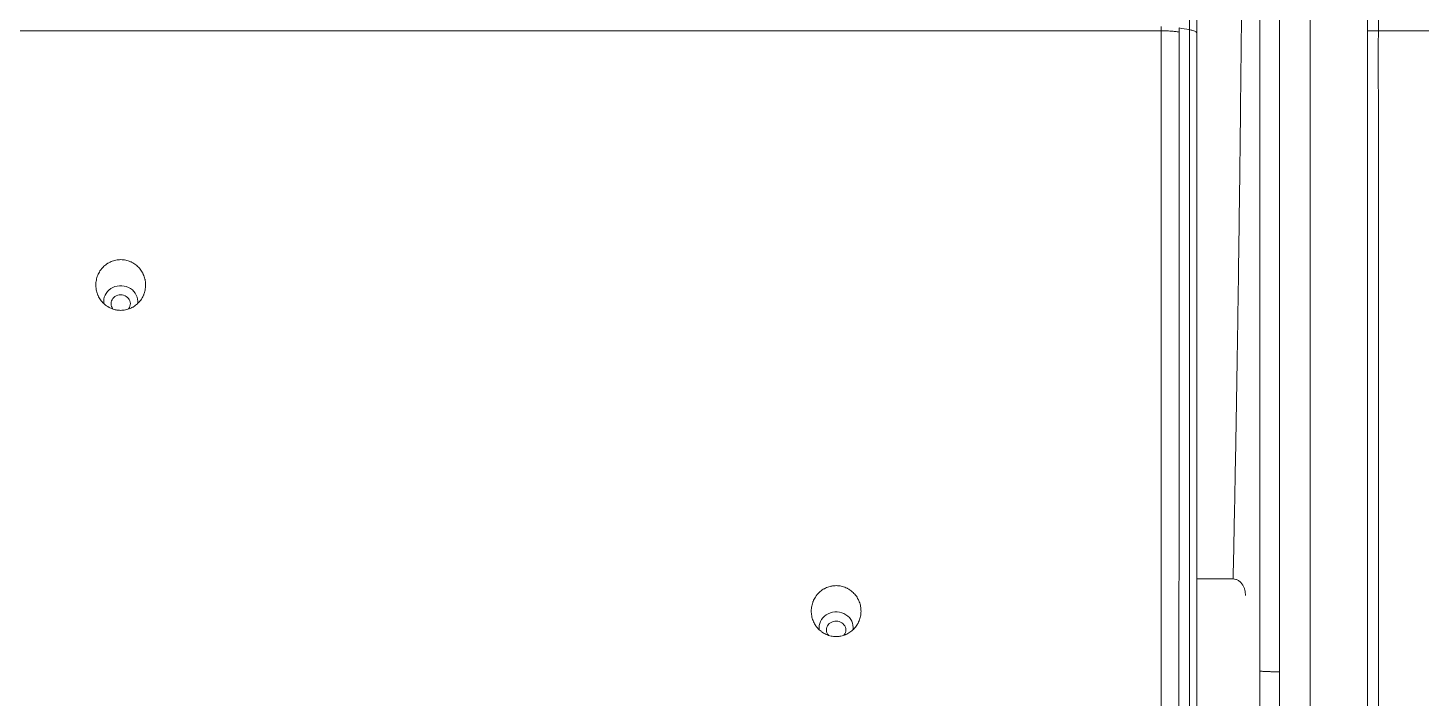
# Model space of a CAD drawing. Header units: millimetres. Extents: x 70151 to 230897, y 35202 to 113211.
# Drawn here: x 173188.3 to 173244.1, y 76652.2 to 76679 of the extents above; entities that cross this region are included whole.
import ezdxf

# ---------------------------------------------------------------- set-up
doc = ezdxf.new("R2010")
doc.units = ezdxf.units.MM
doc.header["$LTSCALE"] = 50
doc.layers.add('2-con', color=2, linetype='Continuous')
doc.layers.add('mark-B', color=2, linetype='Continuous', lineweight=20)

# ---------------------------------------------------------------- blocks, each defined once
blk = doc.blocks.new('무풍1way 일반')
at = {"layer": 'mark-B'}
blk.add_line((-442.132, -439.242), (-440.678, -439.242), dxfattribs=at)
blk.add_line((-442.132, -439.242), (-440.678, -439.242), dxfattribs=at)
for centre, major_axis, start_param, end_param in [((-426.253, -437.3), (-0.681, 0), 6.121197, 6.283185), ((-426.253, -437.3), (-0.681, 0), 0, 3.287283), ((-426.253, -437.203), (0.387, 0), 2.50895, 6.283185), ((-426.253, -437.203), (0.387, 0), 0, 0.657572), ((-397.635, -450.344), (-0.681, 0), 0, 3.289247), ((-397.635, -450.344), (-0.681, 0), 6.147509, 6.283185), ((-397.635, -450.247), (0.387, 0), 2.532313, 6.283185), ((-397.635, -450.247), (0.387, 0), 0, 0.614383)]:
    blk.add_ellipse(centre, major_axis=major_axis, ratio=0.913545, start_param=start_param, end_param=end_param, dxfattribs=at)
for points, knots in [([(-447.943, -461.163), (-447.941, -460.664), (-447.94, -460.165), (-447.941, -459.167), (-447.942, -458.669), (-447.945, -457.671), (-447.946, -457.172), (-447.948, -456.173), (-447.948, -455.674), (-447.951, -453.178), (-447.95, -451.18), (-447.949, -448.182), (-447.948, -447.183), (-447.947, -445.183), (-447.946, -442.183), (-447.946, -439.182), (-447.946, -433.175), (-447.946, -429.168), (-447.946, -423.152), (-447.946, -421.146), (-447.946, -418.135), (-447.946, -417.131), (-447.946, -415.123), (-447.946, -414.119), (-447.946, -413.115)], [0, 0, 0, 0, 0.03125, 0.03125, 0.0625, 0.0625, 0.09375, 0.09375, 0.125, 0.125, 0.25, 0.25, 0.3125, 0.3125, 0.375, 0.5, 0.5, 0.75, 0.75, 0.875, 0.875, 0.9375, 0.9375, 1, 1, 1, 1]), ([(-447.943, -461.163), (-447.941, -460.664), (-447.94, -460.165), (-447.941, -459.167), (-447.942, -458.669), (-447.945, -457.671), (-447.946, -457.172), (-447.948, -456.173), (-447.948, -455.674), (-447.951, -453.178), (-447.95, -451.18), (-447.949, -448.182), (-447.948, -447.183), (-447.947, -445.183), (-447.946, -442.183), (-447.946, -439.182), (-447.946, -433.175), (-447.946, -429.168), (-447.946, -423.152), (-447.946, -421.146), (-447.946, -418.135), (-447.946, -417.131), (-447.946, -415.123), (-447.946, -414.119), (-447.946, -413.115)], [0, 0, 0, 0, 0.03125, 0.03125, 0.0625, 0.0625, 0.09375, 0.09375, 0.125, 0.125, 0.25, 0.25, 0.3125, 0.3125, 0.375, 0.5, 0.5, 0.75, 0.75, 0.875, 0.875, 0.9375, 0.9375, 1, 1, 1, 1]), ([(-447.509, -413.108), (-447.509, -413.359), (-447.509, -413.611), (-447.509, -414.113), (-447.509, -414.866), (-447.509, -415.619), (-447.509, -417.125), (-447.509, -418.129), (-447.509, -421.139), (-447.509, -423.145), (-447.509, -429.161), (-447.509, -433.169), (-447.51, -439.175), (-447.51, -442.177), (-447.511, -445.177), (-447.512, -447.176), (-447.513, -448.176), (-447.514, -451.174), (-447.515, -453.172), (-447.512, -455.668), (-447.511, -456.167), (-447.509, -457.165), (-447.508, -457.664), (-447.506, -458.662), (-447.504, -459.161), (-447.504, -460.159), (-447.504, -460.657), (-447.506, -461.156)], [0, 0, 0, 0, 0.015625, 0.015625, 0.03125, 0.0625, 0.0625, 0.125, 0.125, 0.25, 0.25, 0.5, 0.5, 0.625, 0.6875, 0.6875, 0.75, 0.75, 0.875, 0.875, 0.90625, 0.90625, 0.9375, 0.9375, 0.96875, 0.96875, 1, 1, 1, 1]), ([(-447.509, -413.108), (-447.509, -413.359), (-447.509, -413.611), (-447.509, -414.113), (-447.509, -414.866), (-447.509, -415.619), (-447.509, -417.125), (-447.509, -418.129), (-447.509, -421.139), (-447.509, -423.145), (-447.509, -429.161), (-447.509, -433.169), (-447.51, -439.175), (-447.51, -442.177), (-447.511, -445.177), (-447.512, -447.176), (-447.513, -448.176), (-447.514, -451.174), (-447.515, -453.172), (-447.512, -455.668), (-447.511, -456.167), (-447.509, -457.165), (-447.508, -457.664), (-447.506, -458.662), (-447.504, -459.161), (-447.504, -460.159), (-447.504, -460.657), (-447.506, -461.156)], [0, 0, 0, 0, 0.015625, 0.015625, 0.03125, 0.0625, 0.0625, 0.125, 0.125, 0.25, 0.25, 0.5, 0.5, 0.625, 0.6875, 0.6875, 0.75, 0.75, 0.875, 0.875, 0.90625, 0.90625, 0.9375, 0.9375, 0.96875, 0.96875, 1, 1, 1, 1]), ([(-445.215, -488.316), (-445.215, -487.577), (-445.215, -486.837), (-445.215, -485.354), (-445.215, -484.612), (-445.215, -482.385), (-445.215, -480.897), (-445.215, -477.917), (-445.215, -475.677), (-445.215, -473.432), (-445.215, -471.934), (-445.215, -471.184), (-445.215, -468.933), (-445.215, -467.431), (-445.215, -465.174), (-445.215, -464.421), (-445.215, -462.914), (-445.215, -462.16), (-445.215, -460.652), (-445.215, -459.897), (-445.215, -458.387), (-445.215, -457.632), (-445.215, -455.367), (-445.215, -453.856), (-445.215, -450.834), (-445.215, -449.322), (-445.215, -446.297), (-445.215, -444.784), (-445.215, -440.244), (-445.215, -437.215), (-445.215, -431.154), (-445.215, -428.121), (-445.215, -423.569), (-445.215, -422.051), (-445.215, -419.774), (-445.215, -419.015), (-445.215, -417.496), (-445.215, -416.736), (-445.215, -415.977)], [0, 0, 0, 0, 0.03125, 0.03125, 0.0625, 0.0625, 0.125, 0.125, 0.1875, 0.21875, 0.21875, 0.25, 0.25, 0.3125, 0.3125, 0.34375, 0.34375, 0.375, 0.375, 0.40625, 0.40625, 0.4375, 0.4375, 0.5, 0.5, 0.5625, 0.5625, 0.625, 0.625, 0.75, 0.75, 0.875, 0.875, 0.9375, 0.9375, 0.96875, 0.96875, 1, 1, 1, 1]), ([(-445.215, -488.316), (-445.215, -487.577), (-445.215, -486.837), (-445.215, -485.354), (-445.215, -484.612), (-445.215, -482.385), (-445.215, -480.897), (-445.215, -477.917), (-445.215, -475.677), (-445.215, -473.432), (-445.215, -471.934), (-445.215, -471.184), (-445.215, -468.933), (-445.215, -467.431), (-445.215, -465.174), (-445.215, -464.421), (-445.215, -462.914), (-445.215, -462.16), (-445.215, -460.652), (-445.215, -459.897), (-445.215, -458.387), (-445.215, -457.632), (-445.215, -455.367), (-445.215, -453.856), (-445.215, -450.834), (-445.215, -449.322), (-445.215, -446.297), (-445.215, -444.784), (-445.215, -440.244), (-445.215, -437.215), (-445.215, -431.154), (-445.215, -428.121), (-445.215, -423.569), (-445.215, -422.051), (-445.215, -419.774), (-445.215, -419.015), (-445.215, -417.496), (-445.215, -416.736), (-445.215, -415.977)], [0, 0, 0, 0, 0.03125, 0.03125, 0.0625, 0.0625, 0.125, 0.125, 0.1875, 0.21875, 0.21875, 0.25, 0.25, 0.3125, 0.3125, 0.34375, 0.34375, 0.375, 0.375, 0.40625, 0.40625, 0.4375, 0.4375, 0.5, 0.5, 0.5625, 0.5625, 0.625, 0.625, 0.75, 0.75, 0.875, 0.875, 0.9375, 0.9375, 0.96875, 0.96875, 1, 1, 1, 1]), ([(-443.993, -435.528), (-443.993, -432.242), (-443.993, -428.954), (-443.993, -424.018), (-443.993, -422.373), (-443.993, -419.903), (-443.993, -419.08), (-443.993, -417.433), (-443.993, -416.61), (-443.993, -415.786)], [0, 0, 0, 0, 0.5, 0.5, 0.75, 0.75, 0.875, 0.875, 1, 1, 1, 1]), ([(-443.993, -435.528), (-443.993, -432.242), (-443.993, -428.954), (-443.993, -424.018), (-443.993, -422.373), (-443.993, -419.903), (-443.993, -419.08), (-443.993, -417.433), (-443.993, -416.61), (-443.993, -415.786)], [0, 0, 0, 0, 0.5, 0.5, 0.75, 0.75, 0.875, 0.875, 1, 1, 1, 1]), ([(-443.206, -435.562), (-443.206, -432.51), (-443.206, -429.455), (-443.206, -424.87), (-443.206, -423.341), (-443.206, -421.048), (-443.206, -420.283), (-443.206, -418.753), (-443.206, -417.988), (-443.206, -417.223)], [0, 0, 0, 0, 0.5, 0.5, 0.75, 0.75, 0.875, 0.875, 1, 1, 1, 1]), ([(-443.206, -435.562), (-443.206, -432.51), (-443.206, -429.455), (-443.206, -424.87), (-443.206, -423.341), (-443.206, -421.048), (-443.206, -420.283), (-443.206, -418.753), (-443.206, -417.988), (-443.206, -417.223)], [0, 0, 0, 0, 0.5, 0.5, 0.75, 0.75, 0.875, 0.875, 1, 1, 1, 1]), ([(-440.383, -426.34), (-440.383, -432.166), (-440.384, -437.984), (-440.385, -446.7), (-440.385, -449.603), (-440.385, -453.956), (-440.385, -455.406), (-440.385, -457.581), (-440.385, -458.668), (-440.385, -459.755), (-440.385, -460.479), (-440.385, -460.841), (-440.385, -461.204)], [0, 0, 0, 0, 0.5, 0.5, 0.75, 0.75, 0.875, 0.875, 0.9375, 0.96875, 0.96875, 1, 1, 1, 1]), ([(-439.969, -461.11), (-439.969, -458.225), (-439.969, -455.338), (-439.969, -449.561), (-439.969, -446.67), (-439.968, -437.993), (-439.967, -432.201), (-439.967, -426.402)], [0, 0, 0, 0, 0.25, 0.25, 0.5, 0.5, 1, 1, 1, 1]), ([(-439.257, -426.445), (-439.257, -432.246), (-439.258, -438.039), (-439.259, -446.719), (-439.259, -449.61), (-439.259, -455.389), (-439.259, -458.277), (-439.259, -461.162)], [0, 0, 0, 0, 0.5, 0.5, 0.75, 0.75, 1, 1, 1, 1]), ([(-440.678, -435.572), (-440.678, -435.539), (-440.678, -435.469), (-440.678, -435.38), (-440.678, -435.328), (-440.678, -435.307), (-440.678, -435.296), (-440.678, -435.264), (-440.678, -435.242), (-440.678, -435.176), (-440.678, -435.13), (-440.678, -435.06), (-440.678, -435.037), (-440.678, -434.989), (-440.678, -434.965), (-440.678, -434.921), (-440.678, -434.901), (-440.678, -434.881)], [0, 0, 0, 0, 0.184715, 0.36943, 0.415609, 0.415609, 0.461788, 0.461788, 0.554146, 0.554146, 0.738861, 0.738861, 0.831218, 0.831218, 0.923576, 0.923576, 1, 1, 1, 1]), ([(-443.993, -435.528), (-443.987, -435.528), (-443.977, -435.528), (-443.961, -435.528), (-443.945, -435.528), (-443.929, -435.528), (-443.913, -435.528), (-443.897, -435.528), (-443.881, -435.529), (-443.865, -435.529), (-443.849, -435.529), (-443.834, -435.529), (-443.818, -435.53), (-443.802, -435.53), (-443.787, -435.53), (-443.772, -435.53), (-443.756, -435.531), (-443.741, -435.531), (-443.726, -435.531), (-443.711, -435.531), (-443.696, -435.532), (-443.663, -435.532), (-443.613, -435.534), (-443.548, -435.536), (-443.487, -435.538), (-443.432, -435.54), (-443.382, -435.542), (-443.339, -435.545), (-443.299, -435.547), (-443.274, -435.549), (-443.26, -435.551), (-443.254, -435.552), (-443.248, -435.552), (-443.242, -435.553), (-443.236, -435.554), (-443.23, -435.555), (-443.225, -435.556), (-443.22, -435.556), (-443.216, -435.557), (-443.212, -435.558), (-443.209, -435.56), (-443.207, -435.561), (-443.207, -435.561), (-443.206, -435.562)], [0, 0, 0, 0, 0.012213, 0.024456, 0.036729, 0.049032, 0.061366, 0.073731, 0.086126, 0.098552, 0.111009, 0.123497, 0.136016, 0.148567, 0.161149, 0.173762, 0.186407, 0.199083, 0.211792, 0.224532, 0.237304, 0.250109, 0.310197, 0.3719, 0.435228, 0.500189, 0.558009, 0.618953, 0.683027, 0.750234, 0.764194, 0.779031, 0.794742, 0.811329, 0.828791, 0.847129, 0.866341, 0.886429, 0.907393, 0.929232, 0.951946, 0.975535, 1, 1, 1, 1]), ([(-443.993, -488.316), (-443.993, -486.152), (-443.993, -483.982), (-443.993, -480.718), (-443.993, -479.629), (-443.993, -477.447), (-443.993, -476.354), (-443.993, -473.073), (-443.993, -470.881), (-443.993, -467.584), (-443.993, -466.484), (-443.993, -464.832), (-443.993, -464.281), (-443.993, -463.179), (-443.993, -462.627), (-443.993, -460.972), (-443.993, -459.868), (-443.993, -457.659), (-443.993, -456.554), (-443.993, -453.239), (-443.993, -451.028), (-443.993, -446.603), (-443.993, -444.39), (-443.993, -439.96), (-443.993, -437.744), (-443.993, -435.528)], [0, 0, 0, 0, 0.125, 0.125, 0.1875, 0.1875, 0.25, 0.25, 0.375, 0.375, 0.4375, 0.4375, 0.46875, 0.46875, 0.5, 0.5, 0.5625, 0.5625, 0.625, 0.625, 0.75, 0.75, 0.875, 0.875, 1, 1, 1, 1]), ([(-443.993, -435.528), (-443.987, -435.528), (-443.977, -435.528), (-443.961, -435.528), (-443.945, -435.528), (-443.929, -435.528), (-443.913, -435.528), (-443.897, -435.528), (-443.881, -435.529), (-443.865, -435.529), (-443.849, -435.529), (-443.834, -435.529), (-443.818, -435.53), (-443.802, -435.53), (-443.787, -435.53), (-443.772, -435.53), (-443.756, -435.531), (-443.741, -435.531), (-443.726, -435.531), (-443.711, -435.531), (-443.696, -435.532), (-443.663, -435.532), (-443.613, -435.534), (-443.548, -435.536), (-443.487, -435.538), (-443.432, -435.54), (-443.382, -435.542), (-443.339, -435.545), (-443.299, -435.547), (-443.274, -435.549), (-443.26, -435.551), (-443.254, -435.552), (-443.248, -435.552), (-443.242, -435.553), (-443.236, -435.554), (-443.23, -435.555), (-443.225, -435.556), (-443.22, -435.556), (-443.216, -435.557), (-443.212, -435.558), (-443.209, -435.56), (-443.207, -435.561), (-443.207, -435.561), (-443.206, -435.562)], [0, 0, 0, 0, 0.012213, 0.024456, 0.036729, 0.049032, 0.061366, 0.073731, 0.086126, 0.098552, 0.111009, 0.123497, 0.136016, 0.148567, 0.161149, 0.173762, 0.186407, 0.199083, 0.211792, 0.224532, 0.237304, 0.250109, 0.310197, 0.3719, 0.435228, 0.500189, 0.558009, 0.618953, 0.683027, 0.750234, 0.764194, 0.779031, 0.794742, 0.811329, 0.828791, 0.847129, 0.866341, 0.886429, 0.907393, 0.929232, 0.951946, 0.975535, 1, 1, 1, 1]), ([(-443.993, -488.316), (-443.993, -486.152), (-443.993, -483.982), (-443.993, -480.718), (-443.993, -479.629), (-443.993, -477.447), (-443.993, -476.354), (-443.993, -473.073), (-443.993, -470.881), (-443.993, -467.584), (-443.993, -466.484), (-443.993, -464.832), (-443.993, -464.281), (-443.993, -463.179), (-443.993, -462.627), (-443.993, -460.972), (-443.993, -459.868), (-443.993, -457.659), (-443.993, -456.554), (-443.993, -453.239), (-443.993, -451.028), (-443.993, -446.603), (-443.993, -444.39), (-443.993, -439.96), (-443.993, -437.744), (-443.993, -435.528)], [0, 0, 0, 0, 0.125, 0.125, 0.1875, 0.1875, 0.25, 0.25, 0.375, 0.375, 0.4375, 0.4375, 0.46875, 0.46875, 0.5, 0.5, 0.5625, 0.5625, 0.625, 0.625, 0.75, 0.75, 0.875, 0.875, 1, 1, 1, 1]), ([(-443.207, -435.562), (-443.207, -439.993), (-443.207, -444.421), (-443.207, -451.054), (-443.207, -453.265), (-443.206, -456.578), (-443.206, -457.682), (-443.207, -459.89), (-443.207, -460.994), (-443.207, -462.648), (-443.207, -463.199), (-443.207, -464.301), (-443.207, -464.851), (-443.207, -466.502), (-443.207, -467.602), (-443.207, -470.896), (-443.207, -473.087), (-443.207, -476.366), (-443.207, -477.458), (-443.207, -479.638), (-443.207, -480.727), (-443.207, -483.988), (-443.207, -486.155), (-443.207, -488.316)], [0, 0, 0, 0, 0.25, 0.25, 0.375, 0.375, 0.4375, 0.4375, 0.5, 0.5, 0.53125, 0.53125, 0.5625, 0.5625, 0.625, 0.625, 0.75, 0.75, 0.8125, 0.8125, 0.875, 0.875, 1, 1, 1, 1]), ([(-443.207, -435.562), (-443.207, -439.993), (-443.207, -444.421), (-443.207, -451.054), (-443.207, -453.265), (-443.206, -456.578), (-443.206, -457.682), (-443.207, -459.89), (-443.207, -460.994), (-443.207, -462.648), (-443.207, -463.199), (-443.207, -464.301), (-443.207, -464.851), (-443.207, -466.502), (-443.207, -467.602), (-443.207, -470.896), (-443.207, -473.087), (-443.207, -476.366), (-443.207, -477.458), (-443.207, -479.638), (-443.207, -480.727), (-443.207, -483.988), (-443.207, -486.155), (-443.207, -488.316)], [0, 0, 0, 0, 0.25, 0.25, 0.375, 0.375, 0.4375, 0.4375, 0.5, 0.5, 0.53125, 0.53125, 0.5625, 0.5625, 0.625, 0.625, 0.75, 0.75, 0.8125, 0.8125, 0.875, 0.875, 1, 1, 1, 1]), ([(-440.679, -444.366), (-440.679, -444.282), (-440.679, -444.198), (-440.679, -443.888), (-440.679, -443.661), (-440.679, -442.528), (-440.678, -441.621), (-440.678, -439), (-440.678, -437.286), (-440.678, -435.572)], [0, 0, 0, 0, 0.028565, 0.028565, 0.105898, 0.105898, 0.415231, 0.415231, 1, 1, 1, 1]), ([(-427.246, -437.897), (-427.243, -437.831), (-427.223, -437.702), (-427.18, -437.579), (-427.146, -437.505), (-427.138, -437.49), (-427.123, -437.46), (-427.099, -437.417), (-427.054, -437.349), (-427.014, -437.297), (-426.981, -437.26), (-426.97, -437.248), (-426.947, -437.225), (-426.935, -437.213), (-426.874, -437.156), (-426.822, -437.116), (-426.738, -437.065), (-426.709, -437.049), (-426.664, -437.027), (-426.649, -437.02), (-426.618, -437.007), (-426.603, -437.001), (-426.525, -436.973), (-426.461, -436.956), (-426.379, -436.944), (-426.363, -436.942), (-426.329, -436.939), (-426.313, -436.938), (-426.263, -436.936), (-426.23, -436.936), (-426.131, -436.942), (-426.065, -436.952), (-425.936, -436.987), (-425.874, -437.01), (-425.786, -437.055), (-425.757, -437.071), (-425.715, -437.098), (-425.701, -437.107), (-425.674, -437.126), (-425.661, -437.136), (-425.596, -437.187), (-425.548, -437.232), (-425.495, -437.295), (-425.484, -437.308), (-425.464, -437.334), (-425.454, -437.347), (-425.426, -437.388), (-425.408, -437.416), (-425.36, -437.501), (-425.333, -437.561), (-425.291, -437.686), (-425.276, -437.75), (-425.263, -437.847), (-425.26, -437.879), (-425.257, -437.945), (-425.258, -437.978), (-425.263, -438.077), (-425.273, -438.141), (-425.296, -438.236), (-425.305, -438.268), (-425.322, -438.314), (-425.328, -438.33), (-425.34, -438.36), (-425.347, -438.375), (-425.381, -438.45), (-425.414, -438.506), (-425.462, -438.573), (-425.472, -438.586), (-425.493, -438.612), (-425.503, -438.625), (-425.536, -438.662), (-425.559, -438.685), (-425.631, -438.752), (-425.683, -438.792), (-425.754, -438.836), (-425.768, -438.844), (-425.798, -438.86), (-425.842, -438.883), (-425.918, -438.915), (-425.981, -438.935), (-426.029, -438.947), (-426.045, -438.951), (-426.078, -438.957), (-426.094, -438.96), (-426.177, -438.972), (-426.243, -438.975), (-426.342, -438.969), (-426.375, -438.966), (-426.441, -438.955), (-426.474, -438.948), (-426.569, -438.922), (-426.631, -438.899), (-426.705, -438.862), (-426.72, -438.854), (-426.749, -438.837), (-426.792, -438.812), (-426.859, -438.764), (-426.909, -438.721), (-426.956, -438.676), (-426.979, -438.651), (-427.044, -438.576), (-427.081, -438.522), (-427.122, -438.451), (-427.13, -438.437), (-427.144, -438.407), (-427.152, -438.392), (-427.172, -438.347), (-427.184, -438.316), (-427.215, -438.223), (-427.23, -438.16), (-427.243, -438.062), (-427.246, -438.029), (-427.248, -437.963), (-427.248, -437.93), (-427.246, -437.897)], [0, 0, 0, 0, 0.03125, 0.0625, 0.0625, 0.070313, 0.070313, 0.078125, 0.09375, 0.109375, 0.109375, 0.117188, 0.117188, 0.125, 0.125, 0.15625, 0.15625, 0.171875, 0.171875, 0.179688, 0.179688, 0.1875, 0.1875, 0.21875, 0.21875, 0.226563, 0.226563, 0.234375, 0.234375, 0.25, 0.25, 0.28125, 0.28125, 0.3125, 0.3125, 0.328125, 0.328125, 0.335938, 0.335938, 0.34375, 0.34375, 0.375, 0.375, 0.382813, 0.382813, 0.390625, 0.390625, 0.40625, 0.40625, 0.4375, 0.4375, 0.46875, 0.46875, 0.484375, 0.484375, 0.5, 0.5, 0.53125, 0.53125, 0.546875, 0.546875, 0.554688, 0.554688, 0.5625, 0.5625, 0.59375, 0.59375, 0.601563, 0.601563, 0.609375, 0.609375, 0.625, 0.625, 0.65625, 0.65625, 0.664063, 0.664063, 0.671875, 0.6875, 0.703125, 0.703125, 0.710938, 0.710938, 0.71875, 0.71875, 0.75, 0.75, 0.765625, 0.765625, 0.78125, 0.78125, 0.8125, 0.8125, 0.820313, 0.820313, 0.828125, 0.84375, 0.859375, 0.859375, 0.875, 0.875, 0.90625, 0.90625, 0.914063, 0.914063, 0.921875, 0.921875, 0.9375, 0.9375, 0.96875, 0.96875, 0.984375, 0.984375, 1, 1, 1, 1]), ([(-442.627, -438.574), (-442.628, -438.613), (-442.625, -438.651), (-442.616, -438.726), (-442.608, -438.764), (-442.594, -438.819), (-442.588, -438.838), (-442.576, -438.874), (-442.569, -438.892), (-442.546, -438.945), (-442.529, -438.978), (-442.498, -439.027), (-442.486, -439.043), (-442.463, -439.073), (-442.438, -439.102), (-442.41, -439.128), (-442.381, -439.153), (-442.365, -439.164), (-442.317, -439.196), (-442.283, -439.213), (-442.209, -439.236), (-442.171, -439.242), (-442.132, -439.242)], [0, 0, 0, 0, 0.125, 0.125, 0.25, 0.25, 0.3125, 0.3125, 0.375, 0.375, 0.5, 0.5, 0.5625, 0.5625, 0.625, 0.6875, 0.6875, 0.75, 0.75, 0.875, 0.875, 1, 1, 1, 1]), ([(-442.627, -438.574), (-442.628, -438.613), (-442.625, -438.651), (-442.616, -438.726), (-442.608, -438.764), (-442.594, -438.819), (-442.588, -438.838), (-442.576, -438.874), (-442.569, -438.892), (-442.546, -438.945), (-442.529, -438.978), (-442.498, -439.027), (-442.486, -439.043), (-442.463, -439.073), (-442.438, -439.102), (-442.41, -439.128), (-442.381, -439.153), (-442.365, -439.164), (-442.317, -439.196), (-442.283, -439.213), (-442.209, -439.236), (-442.171, -439.242), (-442.132, -439.242)], [0, 0, 0, 0, 0.125, 0.125, 0.25, 0.25, 0.3125, 0.3125, 0.375, 0.375, 0.5, 0.5, 0.5625, 0.5625, 0.625, 0.6875, 0.6875, 0.75, 0.75, 0.875, 0.875, 1, 1, 1, 1]), ([(-442.132, -439.242), (-442.153, -440.171), (-442.173, -441.134), (-442.212, -443.126), (-442.231, -444.154), (-442.268, -446.277), (-442.286, -447.371), (-442.308, -448.78), (-442.313, -449.064), (-442.319, -449.493), (-442.321, -449.637), (-442.325, -449.925), (-442.336, -450.646), (-442.346, -451.376), (-442.371, -453.143), (-442.386, -454.342), (-442.415, -456.78), (-442.429, -458.02), (-442.456, -460.539), (-442.469, -461.819), (-442.493, -464.42), (-442.505, -465.741), (-442.515, -467.083)], [0, 0, 0, 0, 0.125, 0.125, 0.25, 0.25, 0.375, 0.375, 0.40625, 0.40625, 0.421875, 0.421875, 0.4375, 0.5, 0.5, 0.625, 0.625, 0.75, 0.75, 0.875, 0.875, 1, 1, 1, 1]), ([(-442.132, -439.242), (-442.153, -440.171), (-442.173, -441.134), (-442.212, -443.126), (-442.231, -444.154), (-442.268, -446.277), (-442.286, -447.371), (-442.308, -448.78), (-442.313, -449.064), (-442.319, -449.493), (-442.321, -449.637), (-442.325, -449.925), (-442.336, -450.646), (-442.346, -451.376), (-442.371, -453.143), (-442.386, -454.342), (-442.415, -456.78), (-442.429, -458.02), (-442.456, -460.539), (-442.469, -461.819), (-442.493, -464.42), (-442.505, -465.741), (-442.515, -467.083)], [0, 0, 0, 0, 0.125, 0.125, 0.25, 0.25, 0.375, 0.375, 0.40625, 0.40625, 0.421875, 0.421875, 0.4375, 0.5, 0.5, 0.625, 0.625, 0.75, 0.75, 0.875, 0.875, 1, 1, 1, 1]), ([(-440.679, -446.558), (-440.679, -447.769), (-440.679, -448.98), (-440.679, -451.401), (-440.679, -452.611), (-440.679, -455.031), (-440.679, -456.241), (-440.679, -458.054), (-440.679, -458.659), (-440.679, -459.566), (-440.679, -459.868), (-440.679, -460.472), (-440.679, -460.774), (-440.679, -461.076)], [0, 0, 0, 0, 0.25, 0.25, 0.5, 0.5, 0.75, 0.75, 0.875, 0.875, 0.9375, 0.9375, 1, 1, 1, 1]), ([(-398.629, -450.941), (-398.625, -450.875), (-398.615, -450.811), (-398.592, -450.716), (-398.583, -450.685), (-398.566, -450.639), (-398.561, -450.624), (-398.548, -450.593), (-398.542, -450.578), (-398.507, -450.504), (-398.474, -450.447), (-398.417, -450.368), (-398.396, -450.342), (-398.363, -450.305), (-398.352, -450.293), (-398.329, -450.269), (-398.317, -450.258), (-398.257, -450.202), (-398.205, -450.163), (-398.135, -450.119), (-398.121, -450.111), (-398.091, -450.095), (-398.077, -450.088), (-398.032, -450.066), (-398.001, -450.053), (-397.909, -450.019), (-397.845, -450.003), (-397.762, -449.991), (-397.746, -449.989), (-397.713, -449.985), (-397.663, -449.982), (-397.581, -449.982), (-397.515, -449.989), (-397.466, -449.997), (-397.449, -450), (-397.417, -450.007), (-397.401, -450.011), (-397.321, -450.032), (-397.259, -450.055), (-397.185, -450.092), (-397.171, -450.1), (-397.142, -450.116), (-397.127, -450.124), (-397.085, -450.151), (-397.031, -450.189), (-396.981, -450.231), (-396.934, -450.276), (-396.911, -450.3), (-396.846, -450.375), (-396.808, -450.429), (-396.76, -450.514), (-396.745, -450.543), (-396.724, -450.588), (-396.718, -450.603), (-396.706, -450.633), (-396.7, -450.649), (-396.674, -450.726), (-396.659, -450.789), (-396.648, -450.87), (-396.646, -450.886), (-396.643, -450.919), (-396.642, -450.935), (-396.64, -450.985), (-396.64, -451.017), (-396.645, -451.115), (-396.655, -451.179), (-396.678, -451.274), (-396.688, -451.306), (-396.709, -451.368), (-396.722, -451.398), (-396.763, -451.486), (-396.795, -451.543), (-396.844, -451.61), (-396.854, -451.623), (-396.874, -451.649), (-396.906, -451.686), (-396.963, -451.745), (-397.013, -451.787), (-397.053, -451.817), (-397.066, -451.827), (-397.093, -451.845), (-397.107, -451.854), (-397.178, -451.898), (-397.237, -451.926), (-397.33, -451.96), (-397.361, -451.97), (-397.426, -451.987), (-397.459, -451.993), (-397.557, -452.008), (-397.622, -452.011), (-397.705, -452.006), (-397.722, -452.005), (-397.755, -452.001), (-397.805, -451.995), (-397.885, -451.978), (-397.948, -451.958), (-397.994, -451.94), (-398.01, -451.934), (-398.04, -451.921), (-398.055, -451.914), (-398.13, -451.877), (-398.185, -451.842), (-398.263, -451.782), (-398.288, -451.76), (-398.337, -451.715), (-398.359, -451.691), (-398.424, -451.617), (-398.462, -451.564), (-398.503, -451.492), (-398.51, -451.478), (-398.525, -451.448), (-398.547, -451.404), (-398.577, -451.328), (-398.595, -451.266), (-398.606, -451.218), (-398.609, -451.202), (-398.615, -451.17), (-398.618, -451.154), (-398.629, -451.072), (-398.632, -451.007), (-398.629, -450.941)], [0, 0, 0, 0, 0.03125, 0.03125, 0.046875, 0.046875, 0.054688, 0.054688, 0.0625, 0.0625, 0.09375, 0.09375, 0.109375, 0.109375, 0.117188, 0.117188, 0.125, 0.125, 0.15625, 0.15625, 0.164063, 0.164063, 0.171875, 0.171875, 0.1875, 0.1875, 0.21875, 0.21875, 0.226563, 0.226563, 0.234375, 0.25, 0.265625, 0.265625, 0.273438, 0.273438, 0.28125, 0.28125, 0.3125, 0.3125, 0.320313, 0.320313, 0.328125, 0.328125, 0.34375, 0.359375, 0.359375, 0.375, 0.375, 0.40625, 0.40625, 0.421875, 0.421875, 0.429688, 0.429688, 0.4375, 0.4375, 0.46875, 0.46875, 0.476563, 0.476563, 0.484375, 0.484375, 0.5, 0.5, 0.53125, 0.53125, 0.546875, 0.546875, 0.5625, 0.5625, 0.59375, 0.59375, 0.601563, 0.601563, 0.609375, 0.625, 0.640625, 0.640625, 0.648438, 0.648438, 0.65625, 0.65625, 0.6875, 0.6875, 0.703125, 0.703125, 0.71875, 0.71875, 0.75, 0.75, 0.757812, 0.757812, 0.765625, 0.78125, 0.796875, 0.796875, 0.804687, 0.804687, 0.8125, 0.8125, 0.84375, 0.84375, 0.859375, 0.859375, 0.875, 0.875, 0.90625, 0.90625, 0.914062, 0.914062, 0.921875, 0.9375, 0.953125, 0.953125, 0.960937, 0.960937, 0.96875, 0.96875, 1, 1, 1, 1]), ([(-447.945, -498.777), (-447.945, -497.235), (-447.945, -495.69), (-447.946, -492.592), (-447.946, -489.487), (-447.946, -486.369), (-447.946, -484.026), (-447.946, -483.244), (-447.946, -481.679), (-447.946, -480.896), (-447.946, -478.543), (-447.946, -476.972), (-447.946, -474.611), (-447.946, -473.824), (-447.946, -472.247), (-447.946, -471.458), (-447.946, -469.089), (-447.946, -467.507), (-447.945, -465.131), (-447.945, -464.338), (-447.946, -463.148), (-447.946, -462.751), (-447.946, -461.957), (-447.945, -461.56), (-447.943, -461.163)], [0, 0, 0, 0, 0.125, 0.125, 0.25, 0.375, 0.375, 0.4375, 0.4375, 0.5, 0.5, 0.625, 0.625, 0.6875, 0.6875, 0.75, 0.75, 0.875, 0.875, 0.9375, 0.9375, 0.96875, 0.96875, 1, 1, 1, 1]), ([(-447.945, -498.777), (-447.945, -497.235), (-447.945, -495.69), (-447.946, -492.592), (-447.946, -489.487), (-447.946, -486.369), (-447.946, -484.026), (-447.946, -483.244), (-447.946, -481.679), (-447.946, -480.896), (-447.946, -478.543), (-447.946, -476.972), (-447.946, -474.611), (-447.946, -473.824), (-447.946, -472.247), (-447.946, -471.458), (-447.946, -469.089), (-447.946, -467.507), (-447.945, -465.131), (-447.945, -464.338), (-447.946, -463.148), (-447.946, -462.751), (-447.946, -461.957), (-447.945, -461.56), (-447.943, -461.163)], [0, 0, 0, 0, 0.125, 0.125, 0.25, 0.375, 0.375, 0.4375, 0.4375, 0.5, 0.5, 0.625, 0.625, 0.6875, 0.6875, 0.75, 0.75, 0.875, 0.875, 0.9375, 0.9375, 0.96875, 0.96875, 1, 1, 1, 1]), ([(-447.506, -461.156), (-447.508, -461.553), (-447.509, -461.95), (-447.509, -462.744), (-447.509, -463.141), (-447.509, -464.331), (-447.509, -465.123), (-447.509, -467.499), (-447.509, -469.081), (-447.51, -471.449), (-447.51, -472.238), (-447.51, -473.815), (-447.51, -476.177), (-447.51, -478.533), (-447.51, -480.885), (-447.51, -481.668), (-447.51, -483.233), (-447.51, -484.015), (-447.51, -486.358), (-447.51, -487.916), (-447.51, -491.027), (-447.51, -492.579), (-447.51, -495.676), (-447.51, -497.221), (-447.51, -498.763)], [0, 0, 0, 0, 0.03125, 0.03125, 0.0625, 0.0625, 0.125, 0.125, 0.25, 0.25, 0.3125, 0.3125, 0.375, 0.5, 0.5, 0.5625, 0.5625, 0.625, 0.625, 0.75, 0.75, 0.875, 0.875, 1, 1, 1, 1]), ([(-447.506, -461.156), (-447.508, -461.553), (-447.509, -461.95), (-447.509, -462.744), (-447.509, -463.141), (-447.509, -464.331), (-447.509, -465.123), (-447.509, -467.499), (-447.509, -469.081), (-447.51, -471.449), (-447.51, -472.238), (-447.51, -473.815), (-447.51, -476.177), (-447.51, -478.533), (-447.51, -480.885), (-447.51, -481.668), (-447.51, -483.233), (-447.51, -484.015), (-447.51, -486.358), (-447.51, -487.916), (-447.51, -491.027), (-447.51, -492.579), (-447.51, -495.676), (-447.51, -497.221), (-447.51, -498.763)], [0, 0, 0, 0, 0.03125, 0.03125, 0.0625, 0.0625, 0.125, 0.125, 0.25, 0.25, 0.3125, 0.3125, 0.375, 0.5, 0.5, 0.5625, 0.5625, 0.625, 0.625, 0.75, 0.75, 0.875, 0.875, 1, 1, 1, 1]), ([(-440.679, -461.076), (-440.679, -462.218), (-440.679, -463.358), (-440.679, -465.635), (-440.679, -466.773), (-440.679, -470.181), (-440.679, -472.448), (-440.679, -475.841), (-440.679, -476.97), (-440.679, -479.226), (-440.679, -480.352), (-440.679, -483.727), (-440.679, -485.97), (-440.679, -488.206)], [0, 0, 0, 0, 0.125, 0.125, 0.25, 0.25, 0.5, 0.5, 0.625, 0.625, 0.75, 0.75, 1, 1, 1, 1]), ([(-440.385, -461.203), (-440.432, -461.195), (-440.474, -461.186), (-440.547, -461.166), (-440.578, -461.156), (-440.628, -461.134), (-440.647, -461.123), (-440.673, -461.1), (-440.679, -461.088), (-440.679, -461.076)], [0, 0, 0, 0, 0.25, 0.25, 0.5, 0.5, 0.75, 0.75, 1, 1, 1, 1]), ([(-440.385, -461.203), (-440.385, -462.347), (-440.385, -463.49), (-440.385, -465.773), (-440.385, -466.913), (-440.385, -470.329), (-440.385, -472.601), (-440.385, -477.134), (-440.385, -479.395), (-440.385, -483.905), (-440.385, -486.153), (-440.385, -488.395)], [0, 0, 0, 0, 0.125, 0.125, 0.25, 0.25, 0.5, 0.5, 0.75, 0.75, 1, 1, 1, 1]), ([(-439.259, -461.162), (-439.325, -461.162), (-439.391, -461.161), (-439.52, -461.156), (-439.583, -461.153), (-439.704, -461.144), (-439.762, -461.138), (-439.872, -461.125), (-439.923, -461.118), (-439.969, -461.11)], [0, 0, 0, 0, 0.25, 0.25, 0.5, 0.5, 0.75, 0.75, 1, 1, 1, 1])]:
    blk.add_open_spline(points, degree=3, knots=knots, dxfattribs=at)
for points in [[(-440.678, -434.908), (-440.678, -434.628), (-440.678, -434.348), (-440.678, -434.068)], [(-440.678, -434.908), (-440.678, -434.909), (-440.678, -434.909), (-440.678, -434.91)], [(-440.678, -434.91), (-440.678, -434.937), (-440.678, -434.964), (-440.678, -434.99)], [(-440.678, -434.99), (-440.678, -435.061), (-440.678, -435.131), (-440.678, -435.202)], [(-440.678, -435.202), (-440.678, -435.279), (-440.678, -435.355), (-440.678, -435.432)], [(-443.206, -435.562), (-443.206, -435.562), (-443.206, -435.562), (-443.207, -435.562)], [(-443.206, -435.562), (-443.206, -435.562), (-443.206, -435.562), (-443.207, -435.562)], [(-440.678, -435.432), (-440.678, -438.11), (-440.678, -440.786), (-440.679, -443.461)], [(-440.679, -443.461), (-440.679, -443.763), (-440.679, -444.064), (-440.679, -444.366)], [(-440.679, -445.482), (-440.679, -445.11), (-440.679, -444.738), (-440.679, -444.366)], [(-440.679, -446.558), (-440.679, -446.199), (-440.679, -445.84), (-440.679, -445.482)], [(-456.547, -461.163), (-453.679, -461.163), (-450.811, -461.163), (-447.943, -461.163)], [(-456.547, -461.163), (-453.679, -461.163), (-450.811, -461.163), (-447.943, -461.163)], [(-447.943, -461.163), (-447.796, -461.163), (-447.65, -461.161), (-447.506, -461.156)], [(-447.943, -461.163), (-447.796, -461.163), (-447.65, -461.161), (-447.506, -461.156)], [(-440.385, -461.204), (-440.247, -461.228), (-440.108, -461.253), (-439.969, -461.278)], [(-439.969, -461.278), (-439.969, -461.222), (-439.969, -461.166), (-439.969, -461.11)], [(-439.259, -461.162), (-439.259, -461.218), (-439.259, -461.274), (-439.259, -461.33)], [(-439.259, -461.162), (-439.22, -461.162), (-439.18, -461.162), (-439.141, -461.162)], [(-439.141, -461.163), (-292.761, -461.163), (-146.38, -461.163), (0, -461.163)]]:
    blk.add_open_spline(points, degree=3, dxfattribs=at)
blk = doc.blocks.new('dpdjzjs')
at = {"layer": 'mark-B', "rotation": 180}
blk.add_blockref('무풍1way 일반', (172794.415, 96209.727), dxfattribs=at)

msp = doc.modelspace()

# ---------------------------------------------------------------- block references
at = {"layer": '2-con'}
msp.add_blockref('dpdjzjs', (0, -19992.043), dxfattribs=at)

doc.saveas('drawing.dxf')
